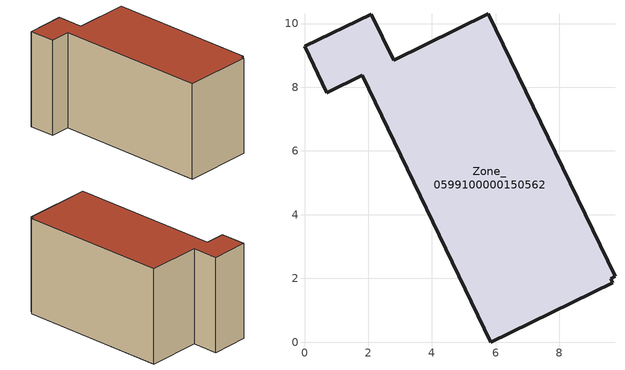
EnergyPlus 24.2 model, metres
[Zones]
Zone_0599100000150562
 floor ground (C_G): 1.81,8.37 0.7,7.83 0,9.28 2.09,10.29 2.79,8.85 5.77,10.3 9.74,2.07 9.61,2 9.68,1.87 5.85,0 z0
 wall outside (C_F): 2.79,8.85 2.09,10.29 0,9.28 0.7,7.83 1.81,8.37 5.85,0 9.68,1.87 9.61,2 9.74,2.07 5.77,10.3 2.79,8.85 z0:5.9
 roof outside (C_R): 9.68,1.87 9.61,2 9.74,2.07 5.77,10.3 2.79,8.85 2.09,10.29 0,9.28 0.7,7.83 1.81,8.37 5.85,0 z5.9
[BUILDING]
Pand.0599100000150562: North Axis=0; Terrain=City; Loads Convergence Tolerance Value=0.04; Temperature Convergence Tolerance Value=0.4; Solar Distribution=FullExterior; Maximum Number of Warmup Days=25; Minimum Number of Warmup Days=1
[Site:Location]
Rotterdam.The.Hague.AP_ZH_NLD Design_Conditions: Latitude=51.96; Longitude=4.45; Time Zone=1; Elevation=-4.5
[SITE:GROUNDTEMPERATURE:BUILDINGSURFACE]
18, 18, 18, 18, 18, 18, 18, 18, 18, 18, 18, 18
[MATERIAL] Thermal Absorptance=0.9; Solar Absorptance=0.7; Visible Absorptance=0.7
Name | Roughness | Thickness | Conductivity | Density | Specific Heat
G.TI.1946-1964 | MediumSmooth | 0.15 | 1 | 540 | 1210
F.TI.1946-1964 | Rough | 0.3 | 0.857143 | 1920 | 840
R.TI.1946-1964 | MediumRough | 0.2 | 0.277778 | 1500 | 1000
[CONSTRUCTION]
C_G: G.TI.1946-1964
C_F: F.TI.1946-1964
C_R: R.TI.1946-1964
[ZONE]
Zone_0599100000150562: Type=1; Multiplier=1; Ceiling Height=Autocalculate; Volume=Autocalculate; Floor Area=autocalculate; Part of Total Floor Area=Yes
[ZONEINFILTRATION:DESIGNFLOWRATE]
Infil_Zone_0599100000150562: Zone or ZoneList or Space or SpaceList=Zone_0599100000150562; Schedule=AlwaysOn; Design Flow Rate Calculation Method=Flow/Area; Flow Rate per Floor Area=0.003; Constant Term Coefficient=1; Temperature Term Coefficient=0; Velocity Term Coefficient=0; Velocity Squared Term Coefficient=0
[HVACTEMPLATE:ZONE:IDEALLOADSAIRSYSTEM]
Zone_0599100000150562: Maximum Heating Supply Air Temperature=50; Minimum Cooling Supply Air Temperature=13; Maximum Heating Supply Air Humidity Ratio=0.0156; Minimum Cooling Supply Air Humidity Ratio=0.0077; Heating Limit=NoLimit; Cooling Limit=NoLimit; Dehumidification Control Type=ConstantSensibleHeatRatio; Cooling Sensible Heat Ratio=0.7; Dehumidification Setpoint=60; Humidification Control Type=None; Humidification Setpoint=30; Outdoor Air Method=None; Outdoor Air Flow Rate per Person=0.00944; Outdoor Air Flow Rate per Zone Floor Area=0; Outdoor Air Flow Rate per Zone=0; Demand Controlled Ventilation Type=None; Outdoor Air Economizer Type=NoEconomizer; Heat Recovery Type=None; Sensible Heat Recovery Effectiveness=0.7; Latent Heat Recovery Effectiveness=0.65
[ZONECONTROL:THERMOSTAT]
ThermostatControl_Zone_0599100000150562: Zone or ZoneList=Zone_0599100000150562; Control Type Schedule=DualSetpointControlType; Control 1=Thermostat_Zone_0599100000150562; Temperature Difference Between Cutout And Setpoint=0
[THERMOSTATSETPOINT:DUALSETPOINT]
Thermostat_Zone_0599100000150562: Heating Setpoint Temperature Schedule=HeatingSetpoint_Zone_0599100000150562; Cooling Setpoint Temperature Schedule=CoolingSetpoint_Zone_0599100000150562
[SCHEDULE:COMPACT]
HeatingSetpoint_Zone_0599100000150562: Through: 12/31, For: AllDays, Until: 24:00, 21
CoolingSetpoint_Zone_0599100000150562: Through: 12/31, For: AllDays, Until: 24:00, 24
DualSetpointControlType: Through: 12/31, For: AllDays, Until: 24:00, 4
AlwaysOn: Through: 12/31, For: AllDays, Until: 24:00, 1
